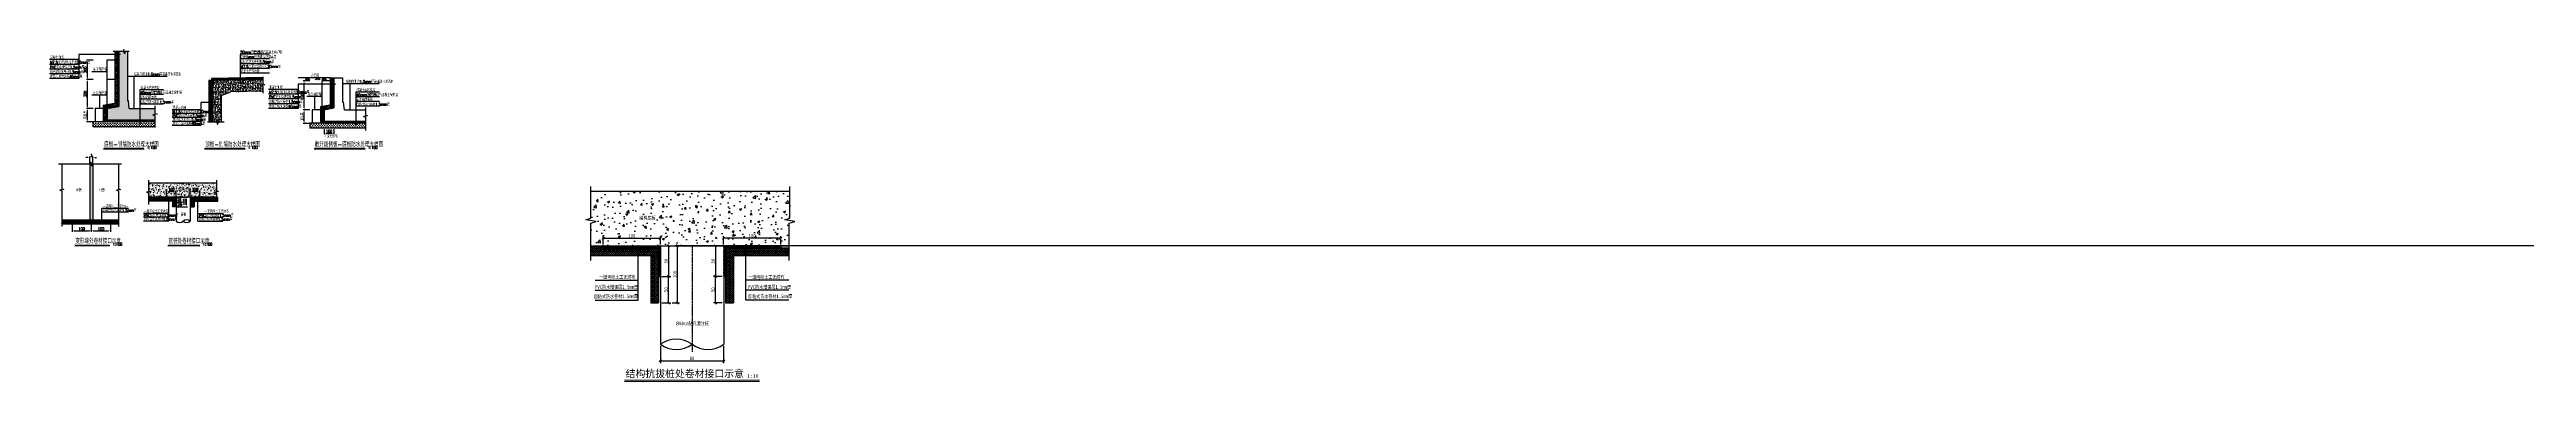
# Model space of a CAD drawing. Header units: millimetres. Extents: x 9472 to 214973, y -2225 to 22564.
# Drawn here: x 9472 to 35159, y -2225 to 1211 of the extents above; entities that cross this region are included whole.
import ezdxf

# ---------------------------------------------------------------- set-up
doc = ezdxf.new("R2010")
doc.units = ezdxf.units.MM
doc.header["$LTSCALE"] = 0.3
doc.header["$MEASUREMENT"] = 0
doc.linetypes.add('ACAD_ISO04W100', pattern=[30, 24, -3, 0, -3])
for name, color, linetype in [('DIM', 3, 'Continuous'), ('填充', 8, 'Continuous'), ('文字', 7, 'Continuous'), ('次轮廓线', 7, 'Continuous'), ('点划线', 6, 'ACAD_ISO04W100'), ('轮廓线', 1, 'Continuous')]:
    doc.layers.add(name, color=color, linetype=linetype)
doc.styles.get("Standard").update_dxf_attribs({"font": 'simplex1.shx', "width": 0.7, "bigfont": 'hztxt.shx'})
doc.styles.add('宋体', font='SimSun.ttf', dxfattribs={"width": 0.8})
doc.styles.add('楷体', font='SIMKAI.TTF')
doc.dimstyles.new('100', dxfattribs={"dimscale": 10, "dimtxt": 3, "dimasz": 2, "dimexe": 1, "dimexo": 1, "dimgap": 0.5, "dimtad": 1, "dimdec": 1, "dimdsep": 46, "dimtxsty": 'Standard', "dimcen": 0.5, "dimadec": 0, "dimazin": 0, "dimtfac": 1, "dimtdec": 1, "dimtofl": 0, "dimtmove": 2, "dimatfit": 3, "dimfxl": 0, "dimtolj": 1, "dimtzin": 0, "dimarcsym": 0})
doc.dimstyles.new('结构75', dxfattribs={"dimscale": 15, "dimtxt": 2.5, "dimasz": 1.5, "dimexe": 1.5, "dimexo": 1, "dimgap": 0.5, "dimtad": 1, "dimdec": 1, "dimlfac": 0.05, "dimdsep": 46, "dimtxsty": '宋体', "dimblk": 'ARCHTICK', "dimcen": 0.09, "dimclrd": 256, "dimclre": 256, "dimclrt": 7, "dimaunit": 1, "dimadec": 3, "dimazin": 0, "dimtfac": 1, "dimtdec": 1, "dimtix": 1, "dimtofl": 0, "dimtmove": 2, "dimatfit": 3, "dimldrblk": 'ARCHTICK', "dimfxl": 0, "dimtolj": 1, "dimtzin": 0, "dimarcsym": 0})
pattern_1 = [(45, (15.1344, -200.829), (-4.4194174, 4.4194174), [])]
pattern_2 = [(45, (-199058.688, 118713.267), (-11.2253202, 11.2253202), []), (135, (-199058.688, 118713.267), (-11.2253202, -11.2253202), [])]

# ---------------------------------------------------------------- blocks, each defined once
blk = doc.blocks.new('*D2')
at = {"color": 0, "lineweight": -2}
for p, q in [((9924, 602), (9854, 602)), ((9864, 482), (9864, 582)), ((9924, 462), (9854, 462))]:
    blk.add_line(p, q, dxfattribs=at)
at = {"color": 0}
for points in [[(9861, 582), (9868, 582), (9864, 602)], [(9861, 482), (9868, 482), (9864, 462)]]:
    blk.add_solid(points, dxfattribs=at)
at = {"color": 0, "insert": (9844, 532), "char_height": 30, "attachment_point": 5, "rotation": 90}
blk.add_mtext('\\A1;底板厚', dxfattribs=at)
blk = doc.blocks.new('*D3')
at = {"color": 0, "lineweight": -2}
for p, q in [((9924, 902), (9854, 902)), ((9864, 622), (9864, 882)), ((9924, 602), (9854, 602))]:
    blk.add_line(p, q, dxfattribs=at)
at = {"color": 0}
for points in [[(9861, 882), (9868, 882), (9864, 902)], [(9861, 622), (9868, 622), (9864, 602)]]:
    blk.add_solid(points, dxfattribs=at)
at = {"color": 0, "insert": (9844, 752), "char_height": 30, "attachment_point": 5, "rotation": 90}
blk.add_mtext('\\A1;300', dxfattribs=at)
blk = doc.blocks.new('*D4')
at = {"color": 0, "lineweight": -2}
for p, q in [((9924, 1102), (9854, 1102)), ((9864, 922), (9864, 1082)), ((9924, 902), (9854, 902))]:
    blk.add_line(p, q, dxfattribs=at)
at = {"color": 0}
for points in [[(9861, 1082), (9868, 1082), (9864, 1102)], [(9861, 922), (9868, 922), (9864, 902)]]:
    blk.add_solid(points, dxfattribs=at)
at = {"color": 0, "insert": (9844, 1002), "char_height": 30, "attachment_point": 5, "rotation": 90}
blk.add_mtext('\\A1;200', dxfattribs=at)
blk = doc.blocks.new('*D5')
at = {"color": 0, "lineweight": -2}
for p, q in [((12173, 587), (12103, 587)), ((12113, 467), (12113, 567)), ((12173, 447), (12103, 447))]:
    blk.add_line(p, q, dxfattribs=at)
at = {"color": 0}
for points in [[(12109, 567), (12116, 567), (12113, 587)], [(12109, 467), (12116, 467), (12113, 447)]]:
    blk.add_solid(points, dxfattribs=at)
at = {"color": 0, "insert": (12093, 517), "char_height": 30, "attachment_point": 5, "rotation": 90}
blk.add_mtext('\\A1;底板厚', dxfattribs=at)
blk = doc.blocks.new('*D6')
at = {"color": 0, "lineweight": -2}
for p, q in [((12173, 887), (12103, 887)), ((12113, 607), (12113, 867)), ((12173, 587), (12103, 587))]:
    blk.add_line(p, q, dxfattribs=at)
at = {"color": 0}
for points in [[(12109, 867), (12116, 867), (12113, 887)], [(12109, 607), (12116, 607), (12113, 587)]]:
    blk.add_solid(points, dxfattribs=at)
at = {"color": 0, "insert": (12093, 737), "char_height": 30, "attachment_point": 5, "rotation": 90}
blk.add_mtext('\\A1;≤300', dxfattribs=at)
blk = doc.blocks.new('*D7')
at = {"color": 0, "lineweight": -2}
for p, q in [((12321, 387), (12321, 335)), ((12341, 345), (12401, 345)), ((12421, 387), (12421, 335))]:
    blk.add_line(p, q, dxfattribs=at)
at = {"color": 0}
for points in [[(12341, 348), (12341, 341), (12321, 345)], [(12401, 348), (12401, 341), (12421, 345)]]:
    blk.add_solid(points, dxfattribs=at)
at = {"color": 0, "insert": (12371, 365), "char_height": 30, "attachment_point": 5}
blk.add_mtext('\\A1;100', dxfattribs=at)
blk = doc.blocks.new('*D8')
at = {"color": 0, "lineweight": -2}
for p, q in [((9705, -605), (9705, -675)), ((9725, -665), (9885, -665)), ((9905, -605), (9905, -675))]:
    blk.add_line(p, q, dxfattribs=at)
at = {"color": 0}
for points in [[(9725, -661), (9725, -668), (9705, -665)], [(9885, -661), (9885, -668), (9905, -665)]]:
    blk.add_solid(points, dxfattribs=at)
at = {"color": 0, "insert": (9805, -645), "char_height": 30, "attachment_point": 5}
blk.add_mtext('\\A1;100', dxfattribs=at)
blk = doc.blocks.new('*D9')
at = {"color": 0, "lineweight": -2}
for p, q in [((9905, -605), (9905, -675)), ((9925, -665), (10085, -665)), ((10105, -605), (10105, -675))]:
    blk.add_line(p, q, dxfattribs=at)
at = {"color": 0}
for points in [[(9925, -661), (9925, -668), (9905, -665)], [(10085, -661), (10085, -668), (10105, -665)]]:
    blk.add_solid(points, dxfattribs=at)
at = {"color": 0, "insert": (10005, -645), "char_height": 30, "attachment_point": 5}
blk.add_mtext('\\A1;100', dxfattribs=at)
blk = doc.blocks.new('*D10')
at = {"color": 0, "lineweight": -2}
for p, q in [((9870, 94), (9850, 94)), ((9890, 34), (9890, 104)), ((9920, 34), (9920, 104)), ((9940, 94), (9960, 94))]:
    blk.add_line(p, q, dxfattribs=at)
at = {"color": 0}
for points in [[(9870, 97), (9870, 90), (9890, 94)], [(9940, 97), (9940, 90), (9920, 94)]]:
    blk.add_solid(points, dxfattribs=at)
at = {"color": 0, "insert": (9905, 114), "char_height": 30, "attachment_point": 5}
blk.add_mtext('\\A1;3', dxfattribs=at)
blk = doc.blocks.new('_ARCHTICK')
at = {"layer": 'DIM', "color": 4, "linetype": 'ByBlock'}
blk.add_line((-0.5, -0.5), (0.5, 0.5), dxfattribs=at)
blk = doc.blocks.new('*D16')
at = {"lineweight": -2}
for p, q in [((15215, -807), (15215, -720)), ((15215, -743), (15807, -743)), ((15807, -807), (15807, -720))]:
    blk.add_line(p, q, dxfattribs=at)
at = {"lineweight": -2, "xscale": 22.5, "yscale": 22.5, "zscale": 22.5, "rotation": 180}
blk.add_blockref('_ARCHTICK', (15215, -743), dxfattribs=at)
at = {"lineweight": -2, "xscale": 22.5, "yscale": 22.5, "zscale": 22.5}
blk.add_blockref('_ARCHTICK', (15807, -743), dxfattribs=at)
at = {"color": 7, "insert": (15511, -717), "char_height": 37.5, "attachment_point": 5, "style": '宋体'}
blk.add_mtext('\\A1;100', dxfattribs=at)
blk = doc.blocks.new('*D17')
at = {"lineweight": -2}
for p, q in [((15822, -822), (15914, -822)), ((15892, -822), (15892, -1138)), ((15822, -1138), (15914, -1138))]:
    blk.add_line(p, q, dxfattribs=at)
at = {"lineweight": -2, "xscale": 22.5, "yscale": 22.5, "zscale": 22.5}
for p, rotation in [((15892, -822), 90), ((15892, -1138), 270)]:
    blk.add_blockref('_ARCHTICK', p, dxfattribs=dict(at, rotation=rotation))
at = {"color": 7, "insert": (15865, -980), "char_height": 37.5, "attachment_point": 5, "rotation": 90, "style": '宋体'}
blk.add_mtext('\\A1;50', dxfattribs=at)
blk = doc.blocks.new('*D12')
at = {"lineweight": -2}
for p, q in [((15822, -1138), (15914, -1138)), ((15892, -1413), (15892, -1138)), ((15822, -1413), (15914, -1413))]:
    blk.add_line(p, q, dxfattribs=at)
at = {"lineweight": -2, "xscale": 22.5, "yscale": 22.5, "zscale": 22.5}
for p, rotation in [((15892, -1138), 90), ((15892, -1413), 270)]:
    blk.add_blockref('_ARCHTICK', p, dxfattribs=dict(at, rotation=rotation))
at = {"color": 7, "insert": (15865, -1275), "char_height": 37.5, "attachment_point": 5, "rotation": 90, "style": '宋体'}
blk.add_mtext('\\A1;50', dxfattribs=at)
blk = doc.blocks.new('*D13')
at = {"lineweight": -2}
for p, q in [((16463, -807), (16463, -720)), ((17055, -743), (16463, -743)), ((17055, -807), (17055, -720))]:
    blk.add_line(p, q, dxfattribs=at)
at = {"lineweight": -2, "xscale": 22.5, "yscale": 22.5, "zscale": 22.5, "rotation": 180}
blk.add_blockref('_ARCHTICK', (16463, -743), dxfattribs=at)
at = {"lineweight": -2, "xscale": 22.5, "yscale": 22.5, "zscale": 22.5}
blk.add_blockref('_ARCHTICK', (17055, -743), dxfattribs=at)
at = {"color": 7, "insert": (16759, -717), "char_height": 37.5, "attachment_point": 5, "style": '宋体'}
blk.add_mtext('\\A1;100', dxfattribs=at)
blk = doc.blocks.new('*D14')
at = {"lineweight": -2}
for p, q in [((16448, -822), (16356, -822)), ((16379, -822), (16379, -1138)), ((16448, -1138), (16356, -1138))]:
    blk.add_line(p, q, dxfattribs=at)
at = {"lineweight": -2, "xscale": 22.5, "yscale": 22.5, "zscale": 22.5}
for p, rotation in [((16379, -822), 90), ((16379, -1138), 270)]:
    blk.add_blockref('_ARCHTICK', p, dxfattribs=dict(at, rotation=rotation))
at = {"color": 7, "insert": (16352, -980), "char_height": 37.5, "attachment_point": 5, "rotation": 90, "style": '宋体'}
blk.add_mtext('\\A1;50', dxfattribs=at)
blk = doc.blocks.new('*D15')
at = {"lineweight": -2}
for p, q in [((16448, -1138), (16356, -1138)), ((16379, -1413), (16379, -1138)), ((16448, -1413), (16356, -1413))]:
    blk.add_line(p, q, dxfattribs=at)
at = {"lineweight": -2, "xscale": 22.5, "yscale": 22.5, "zscale": 22.5}
for p, rotation in [((16379, -1138), 90), ((16379, -1413), 270)]:
    blk.add_blockref('_ARCHTICK', p, dxfattribs=dict(at, rotation=rotation))
at = {"color": 7, "insert": (16352, -1275), "char_height": 37.5, "attachment_point": 5, "rotation": 90, "style": '宋体'}
blk.add_mtext('\\A1;50', dxfattribs=at)
blk = doc.blocks.new('*D18')
at = {"lineweight": -2}
for p, q in [((214958, -822), (15961, -822)), ((15983, -1413), (15983, -822)), ((15929, -1413), (16006, -1413))]:
    blk.add_line(p, q, dxfattribs=at)
at = {"lineweight": -2, "xscale": 22.5, "yscale": 22.5, "zscale": 22.5}
for p, rotation in [((15983, -822), 90), ((15983, -1413), 270)]:
    blk.add_blockref('_ARCHTICK', p, dxfattribs=dict(at, rotation=rotation))
at = {"color": 7, "insert": (15957, -1118), "char_height": 37.5, "attachment_point": 5, "rotation": 90, "style": '宋体'}
blk.add_mtext('\\A1;100', dxfattribs=at)
blk = doc.blocks.new('*D19')
at = {"lineweight": -2}
for p, q in [((15807, -1856), (15807, -2035)), ((15807, -2013), (16463, -2013)), ((16463, -1856), (16463, -2035))]:
    blk.add_line(p, q, dxfattribs=at)
at = {"lineweight": -2, "xscale": 22.5, "yscale": 22.5, "zscale": 22.5, "rotation": 180}
blk.add_blockref('_ARCHTICK', (15807, -2013), dxfattribs=at)
at = {"lineweight": -2, "xscale": 22.5, "yscale": 22.5, "zscale": 22.5}
blk.add_blockref('_ARCHTICK', (16463, -2013), dxfattribs=at)
at = {"color": 7, "insert": (16135, -1986), "char_height": 37.5, "attachment_point": 5, "style": '宋体'}
blk.add_mtext('\\A1;80', dxfattribs=at)
blk = doc.blocks.new('*D20')
at = {"color": 0, "lineweight": -2}
for p, q in [((10686, -308), (10686, -248)), ((10786, -308), (10786, -248)), ((10706, -258), (10766, -258))]:
    blk.add_line(p, q, dxfattribs=at)
at = {"color": 0}
for points in [[(10706, -255), (10706, -262), (10686, -258)], [(10766, -255), (10766, -262), (10786, -258)]]:
    blk.add_solid(points, dxfattribs=at)
at = {"color": 0, "insert": (10736, -238), "char_height": 30, "attachment_point": 5}
blk.add_mtext('\\A1;100', dxfattribs=at)
blk = doc.blocks.new('*D21')
at = {"color": 0, "lineweight": -2}
for p, q in [((10796, -318), (10849, -318)), ((10796, -368), (10849, -368)), ((10839, -298), (10839, -278)), ((10839, -388), (10839, -408))]:
    blk.add_line(p, q, dxfattribs=at)
at = {"color": 0}
for points in [[(10836, -298), (10842, -298), (10839, -318)], [(10836, -388), (10842, -388), (10839, -368)]]:
    blk.add_solid(points, dxfattribs=at)
at = {"color": 0, "insert": (10819, -343), "char_height": 30, "attachment_point": 5, "rotation": 90}
blk.add_mtext('\\A1;50', dxfattribs=at)
blk = doc.blocks.new('*D22')
at = {"color": 0, "lineweight": -2}
for p, q in [((10786, -418), (10849, -418)), ((10796, -368), (10849, -368)), ((10839, -398), (10839, -388))]:
    blk.add_line(p, q, dxfattribs=at)
at = {"color": 0}
for points in [[(10836, -388), (10842, -388), (10839, -368)], [(10836, -398), (10842, -398), (10839, -418)]]:
    blk.add_solid(points, dxfattribs=at)
at = {"color": 0, "insert": (10819, -393), "char_height": 30, "attachment_point": 5, "rotation": 90}
blk.add_mtext('\\A1;50', dxfattribs=at)
blk = doc.blocks.new('*D23')
at = {"color": 0, "lineweight": -2}
for p, q in [((10832, -318), (10902, -318)), ((10832, -418), (10902, -418)), ((10892, -398), (10892, -338))]:
    blk.add_line(p, q, dxfattribs=at)
at = {"color": 0}
for points in [[(10888, -338), (10895, -338), (10892, -318)], [(10888, -398), (10895, -398), (10892, -418)]]:
    blk.add_solid(points, dxfattribs=at)
at = {"color": 0, "insert": (10872, -368), "char_height": 30, "attachment_point": 5, "rotation": 90}
blk.add_mtext('\\A1;100', dxfattribs=at)
blk = doc.blocks.new('*D24')
at = {"color": 0, "lineweight": -2}
for p, q in [((10931, -308), (10931, -248)), ((11031, -308), (11031, -248)), ((11011, -258), (10951, -258))]:
    blk.add_line(p, q, dxfattribs=at)
at = {"color": 0}
for points in [[(10951, -255), (10951, -262), (10931, -258)], [(11011, -255), (11011, -262), (11031, -258)]]:
    blk.add_solid(points, dxfattribs=at)
at = {"color": 0, "insert": (10981, -238), "char_height": 30, "attachment_point": 5}
blk.add_mtext('\\A1;100', dxfattribs=at)

msp = doc.modelspace()

# ---------------------------------------------------------------- hatches: boundary and pattern name
h = msp.add_hatch()
h.set_pattern_fill('AR-CONC', color=9, scale=1.25, style=0)
h.set_pattern_definition([(50, (-199058.69, 118713.27), (227.73084, -19.92386), [23.8125, -261.9375]), (355, (-199058.69, 118713.27), (-44.05353, 238.8208), [19.05, -209.55]), (100.451, (-199039.7, 118711.6), (183.67813, 218.89586), [20.2375, -222.6125]), (46.1842, (-199058.7, 118776.77), (338.8488, -52.5529), [35.71875, -392.90625]), (96.6356, (-199030.45, 118772.4), (296.7553, 309.28194), [30.35625, -333.91875]), (351.184, (-199058.7, 118776.77), (296.75576, 309.2814), [28.575, -314.325]), (21, (-199026.94, 118760.9), (189.5186, -127.8319), [23.8125, -261.9375]), (326, (-199026.94, 118760.9), (77.25254, 230.23496), [19.05, -209.55]), (71.4514, (-199011.14, 118750.24), (266.77061, 102.40357), [20.2375, -222.6125]), (37.5, (-199058.69, 118713.27), (3.860754, 105.693799), [0, -207.01, 0, -212.725, 0, -210.34375]), (7.5, (-199058.69, 118713.27), (83.52458, 125.22572), [0, -121.285, 0, -202.2475, 0, -80.16875]), (327.5, (-199129.49, 118713.27), (169.488244, -7.16093), [0, -79.375, 0, -247.65, 0, -328.6125]), (317.5, (-199161.24, 118713.27), (185.16148, 31.78311), [0, -103.1875, 0, -164.465, 0, -233.3625])])
h.paths.add_polyline_path([(15086.92, -255.79), (15086.92, -533.69), (15034.42, -551.19), (15139.42, -568.69), (15086.92, -586.19), (15086.92, -821.68), (15568.41, -821.68, -0.3938584), (15584.78, -821.68), (16685.25, -821.68, -0.3938584), (16701.62, -821.68), (17143.63, -821.68), (17143.63, -587.93), (17201.35, -568.69), (17096.35, -551.19), (17148.85, -533.69), (17148.85, -255.79)])
h = msp.add_hatch()
h.set_pattern_fill('ANSI37', color=256, scale=5, style=0)
h.set_pattern_definition(pattern_2)
h.paths.add_polyline_path([(15214.93, -841.68), (15214.93, -821.68), (15086.92, -821.68), (15086.92, -881.68), (15746.62, -881.68), (15746.62, -1413.37), (15786.62, -1413.37), (15786.62, -841.68)])
h.paths.add_polyline_path([(16483.41, -841.68), (16483.41, -1413.37), (16523.41, -1413.37), (16523.41, -881.68), (17143.63, -881.68), (17143.63, -841.68)])
h.paths.add_polyline_path([(17143.63, -921.68), (17143.63, -881.68), (16523.41, -881.68), (16523.41, -1413.37), (16563.41, -1413.37), (16563.41, -921.68)], flags=17)
h = msp.add_hatch()
h.set_pattern_fill('ANSI37', color=256, scale=5, style=0)
h.set_pattern_definition(pattern_2)
h.paths.add_polyline_path([(15706.62, -921.68), (15706.62, -1413.37), (15746.62, -1413.37), (15746.62, -881.68), (15086.92, -881.68), (15086.92, -921.68)])
h = msp.add_hatch()
h.set_pattern_fill('ANSI31', style=0)
h.set_pattern_definition([(45, (-199058.688, 118713.2675), (-2.24506403, 2.24506403), [])])
h.paths.add_polyline_path([(15214.93, -821.68), (15214.93, -841.68), (15786.62, -841.68), (15786.62, -1137.53), (15806.62, -1137.53), (15806.62, -821.68)])
h.paths.add_polyline_path([(17055.1, -841.68), (17055.1, -821.68), (16463.41, -821.68), (16463.41, -1137.53), (16483.41, -1137.53), (16483.41, -841.68)])
h = msp.add_hatch(color=256)
edge = h.paths.add_edge_path()
edge.add_arc((15576.59, -830.46), 12, 0, 360)
h = msp.add_hatch(color=256)
edge = h.paths.add_edge_path()
edge.add_arc((15576.59, -866.1), 12, 0, 360)
h = msp.add_hatch(color=256)
edge = h.paths.add_edge_path()
edge.add_arc((15576.59, -906.82), 12, 0, 360)
h = msp.add_hatch(color=256)
edge = h.paths.add_edge_path()
edge.add_arc((16693.43, -830.46), 12, 0, 360)
h = msp.add_hatch(color=256)
edge = h.paths.add_edge_path()
edge.add_arc((16693.43, -866.1), 12, 0, 360)
h = msp.add_hatch(color=256)
edge = h.paths.add_edge_path()
edge.add_arc((16693.43, -906.82), 12, 0, 360)
at = {"layer": '填充'}
h = msp.add_hatch(dxfattribs=at)
h.set_pattern_fill('ANSI32', color=256, scale=50, style=0)
h.paths.add_polyline_path([(10059.35, 601.88), (10029.35, 601.88), (10029.35, 461.88), (10059.35, 461.88)])
h.paths.add_polyline_path([(10179.35, 630.35), (10179.35, 1190.01), (10149.35, 1190.01), (10149.35, 655.76), (10029.35, 635.76), (10029.35, 601.88), (10059.35, 601.88), (10059.35, 610.35)])
h = msp.add_hatch(dxfattribs=at)
h.set_pattern_fill('ANSI31', color=256, scale=50, style=0)
h.paths.add_polyline_path([(10565.28, 481.88), (10069.35, 481.88), (10069.35, 601.88), (10059.35, 601.88), (10059.35, 471.88), (10565.28, 471.88)])
h.paths.add_polyline_path([(10189.35, 1190.01), (10179.35, 1190.01), (10179.35, 630.35), (10059.35, 610.35), (10059.35, 601.88), (10069.35, 601.88), (10189.35, 621.88)])
h = msp.add_hatch(dxfattribs=at)
h.set_pattern_fill('AR-CONC', color=256, scale=5, style=0)
h.set_pattern_definition([(50, (0, 0), (35.86301, -3.13761), [3.75, -41.25]), (355, (0, 0), (-6.93757, 37.60961), [3, -33]), (100.4514, (2.99, -0.26), (28.92547, 34.47198), [3.18701, -35.0571]), (46.1842, (0, 10), (53.36205, -8.27595), [5.625, -61.875]), (96.6356, (4.447, 9.31), (46.73314, 48.7059), [4.78051, -52.58565]), (351.1842, (0, 10), (46.7331, 48.70593), [4.5, -49.5]), (21, (5, 7.5), (29.84535, -20.130945), [3.75, -41.25]), (326, (5, 7.5), (12.16577, 36.2575), [3, -33]), (71.4514, (7.487, 5.822), (42.01113, 16.12652), [3.18701, -35.0571]), (37.5, (0, 0), (0.607993, 16.644693), [0, -32.6, 0, -33.5, 0, -33.125]), (7.5, (0, 0), (13.153477, 19.720586), [0, -19.1, 0, -31.85, 0, -12.625]), (327.5, (-11.15, 0), (26.691122, -1.127744), [0, -12.5, 0, -39, 0, -51.75]), (317.5, (-16.15, 0), (29.15931, 5.00525), [0, -16.25, 0, -25.9, 0, -36.75])])
h.paths.add_polyline_path([(10565.28, 601.88), (10298.34, 601.88), (10289.35, 681.88), (10279.35, 681.88), (10279.35, 1190.01), (10254.88, 1190.01), (10247.87, 1168.94), (10240.89, 1211.07), (10233.88, 1190.01), (10189.35, 1190.01), (10189.35, 621.88), (10069.35, 601.88), (10069.35, 481.88), (10565.28, 481.88), (10565.28, 527.26), (10544.22, 534.26), (10586.35, 541.25), (10565.28, 548.26)])
h = msp.add_hatch(dxfattribs=at)
h.set_pattern_fill('ANSI31', color=256, scale=50, style=0)
h.set_pattern_definition(pattern_1)
h.paths.add_polyline_path([(11152.88, 890.85), (11122.88, 890.25), (11122.88, 461.05), (11152.88, 461.05)])
h = msp.add_hatch(dxfattribs=at)
h.set_pattern_fill('ANSI31', color=256, scale=50, style=0)
h.set_pattern_definition(pattern_1)
h.paths.add_polyline_path([(11682.78, 911.45), (11682.78, 921.45), (11152.88, 910.85), (11152.88, 900.85)])
h = msp.add_hatch(dxfattribs=at)
h.set_pattern_fill('ANSI37', color=256, scale=50, style=0)
h.set_pattern_definition([(45, (15.1344, -200.829), (-4.4194174, 4.4194174), []), (135, (15.1344, -200.829), (-4.4194174, -4.4194174), [])])
h.paths.add_polyline_path([(11162.88, 891.05), (11152.88, 890.85), (11152.88, 461.05), (11162.88, 461.05)])
h.paths.add_polyline_path([(11682.78, 901.44), (11682.78, 911.45), (11152.88, 900.85), (11152.88, 890.85), (11162.88, 891.05)])
h = msp.add_hatch(dxfattribs=at)
h.set_pattern_fill('AR-CONC', color=256, scale=5, style=0)
h.set_pattern_definition([(50, (15.134, -200.83), (35.86301, -3.13761), [3.75, -41.25]), (355, (15.134, -200.83), (-6.93757, 37.60961), [3, -33]), (100.4514, (18.123, -201.09), (28.92547, 34.47198), [3.18701, -35.0571]), (46.1842, (15.134, -190.83), (53.36205, -8.27595), [5.625, -61.875]), (96.6356, (19.58, -191.52), (46.73314, 48.7059), [4.78051, -52.58565]), (351.1842, (15.134, -190.83), (46.7331, 48.70593), [4.5, -49.5]), (21, (20.134, -193.33), (29.84535, -20.130945), [3.75, -41.25]), (326, (20.134, -193.33), (12.16577, 36.2575), [3, -33]), (71.4514, (22.62, -195.007), (42.01113, 16.12652), [3.18701, -35.0571]), (37.5, (15.134, -200.829), (0.607993, 16.644693), [0, -32.6, 0, -33.5, 0, -33.125]), (7.5, (15.134, -200.829), (13.153477, 19.720586), [0, -19.1, 0, -31.85, 0, -12.625]), (327.5, (3.984, -200.829), (26.691122, -1.127744), [0, -12.5, 0, -39, 0, -51.75]), (317.5, (-1.016, -200.83), (29.15931, 5.00525), [0, -16.25, 0, -25.9, 0, -36.75])])
h.paths.add_polyline_path([(11162.88, 891.05), (11162.88, 461.05), (11201.4, 461.05), (11208.41, 482.12), (11215.4, 439.99), (11222.4, 461.05), (11252.88, 461.05), (11252.88, 734.85), (11352.88, 774.85), (11682.78, 781.44), (11682.78, 833.72), (11661.71, 840.73), (11703.84, 847.71), (11682.78, 854.72), (11682.78, 901.44)])
h = msp.add_hatch(dxfattribs=at)
h.set_pattern_fill('ANSI32', color=256, scale=50, style=0)
h.set_pattern_definition([(45, (-124.642, 0), (-13.258252, 13.258252), []), (45, (-115.804, 0), (-13.258252, 13.258252), [])])
h.paths.add_polyline_path([(12281.17, 620.24), (12281.17, 457.45), (12311.17, 457.45), (12311.17, 595.65), (12411.17, 615.65), (12411.17, 917.45), (12381.17, 917.45), (12381.17, 640.24)])
h = msp.add_hatch(dxfattribs=at)
h.set_pattern_fill('ANSI31', color=256, scale=50, style=0)
h.set_pattern_definition([(45, (-124.6424, 0), (-4.4194174, 4.4194174), [])])
h.paths.add_polyline_path([(12321.17, 467.45), (12321.17, 587.45), (12421.17, 607.45), (12421.17, 917.45), (12411.17, 917.45), (12411.17, 615.65), (12311.17, 595.65), (12311.17, 457.45), (12749.88, 457.45), (12749.88, 467.45)])
h = msp.add_hatch(dxfattribs=at)
h.set_pattern_fill('CROSS', color=256, scale=50, style=0)
h.paths.add_polyline_path([(10565.28, 461.88), (9920.35, 461.88), (9920.35, 411.88), (10565.28, 411.88)])
h = msp.add_hatch(dxfattribs=at)
h.set_pattern_fill('ANSI37', color=256, scale=40, style=0)
h.paths.add_polyline_path([(10565.28, 471.88), (10059.35, 471.88), (10059.35, 461.88), (10565.28, 461.88)])
h = msp.add_hatch(dxfattribs=at)
h.set_pattern_fill('CROSS', color=256, scale=50, style=0)
h.set_pattern_definition([(0, (-124.642, 0), (12.5, 12.5), [6.25, -18.75]), (90, (-121.517, -3.125), (-12.5, 12.5), [6.25, -18.75])])
h.paths.add_polyline_path([(12172.17, 447.45), (12172.17, 397.45), (12749.88, 397.45), (12749.88, 447.45), (12649.23, 447.45), (12649.23, 422.85, -0.41421356), (12651.23, 420.85, -1), (12647.23, 420.85, -0.41421356), (12649.23, 422.85), (12649.23, 447.45)])
h = msp.add_hatch(dxfattribs=at)
h.set_pattern_fill('ANSI37', color=256, scale=50, style=0)
h.set_pattern_definition([(45, (-124.6424, 0), (-4.4194174, 4.4194174), []), (135, (-124.6424, 0), (-4.4194174, -4.4194174), [])])
h.paths.add_polyline_path([(12281.17, 457.45), (12281.17, 447.45), (12749.88, 447.45), (12749.88, 457.45)])
h = msp.add_hatch(color=256, dxfattribs=at)
h.paths.add_polyline_path([(9920.41, 23.28), (9915.91, 23.28), (9908.91, 2.21), (9905.41, 23.28), (9905.41, -555.2), (9920.41, -555.2)])
h.paths.add_polyline_path([(9890.41, -555.2), (9905.41, -555.2), (9905.41, 23.28), (9901.92, 44.34), (9894.91, 23.28), (9890.41, 23.28)])
h = msp.add_hatch(dxfattribs=at)
h.set_pattern_fill('AR-CONC', color=256, scale=5, style=0)
h.set_pattern_definition([(50, (-118.513, 1e-14), (35.86301, -3.13761), [3.75, -41.25]), (355, (-118.513, 1e-14), (-6.93757, 37.60961), [3, -33]), (100.4514, (-115.525, -0.26), (28.92547, 34.47198), [3.18701, -35.0571]), (46.1842, (-118.513, 10), (53.36205, -8.27595), [5.625, -61.875]), (96.6356, (-114.066, 9.31), (46.73314, 48.7059), [4.78051, -52.58565]), (351.1842, (-118.513, 10), (46.7331, 48.70593), [4.5, -49.5]), (21, (-113.513, 7.5), (29.84535, -20.130945), [3.75, -41.25]), (326, (-113.513, 7.5), (12.16577, 36.2575), [3, -33]), (71.4514, (-111.026, 5.822), (42.01113, 16.12652), [3.18701, -35.0571]), (37.5, (-118.513, 1e-14), (0.607993, 16.644693), [0, -32.6, 0, -33.5, 0, -33.125]), (7.5, (-118.513, 1e-14), (13.153477, 19.720586), [0, -19.1, 0, -31.85, 0, -12.625]), (327.5, (-129.663, 1e-14), (26.691122, -1.127744), [0, -12.5, 0, -39, 0, -51.75]), (317.5, (-134.663, 1e-14), (29.15931, 5.00525), [0, -16.25, 0, -25.9, 0, -36.75])])
h.paths.add_polyline_path([(11202.7, -317.83), (11202.7, -272.45), (11181.63, -265.44), (11223.76, -258.46), (11202.7, -251.45), (11202.7, -167.75), (10499.78, -167.75), (10499.78, -251.45), (10520.84, -258.46), (10478.71, -265.44), (10499.78, -272.45), (10499.78, -317.83)])
h.paths.add_polyline_path([(10710.61, -215.81), (10761.31, -215.81), (10761.31, -260.81), (10710.61, -260.81)], flags=24)
h.paths.add_polyline_path([(10810.53, -255.08), (10905.98, -255.08), (10905.98, -210.79), (10810.53, -210.79)], flags=24)
h = msp.add_hatch(dxfattribs=at)
h.set_pattern_fill('ANSI37', color=256, scale=50, style=0)
h.set_pattern_definition([(45, (-118.5133, 1e-14), (-4.4194174, 4.4194174), []), (135, (-118.5133, 1e-14), (-4.4194174, -4.4194174), [])])
h.paths.add_polyline_path([(10499.78, -342.83), (10499.78, -357.83), (10745.96, -357.83), (10745.96, -417.83), (10760.96, -417.83), (10760.96, -342.83)], flags=17)
h.paths.add_polyline_path([(10760.96, -342.83), (10760.96, -417.83), (10775.96, -417.83), (10775.96, -327.83), (10685.96, -327.83), (10685.96, -317.83), (10499.78, -317.83), (10499.78, -342.83)])
h = msp.add_hatch(dxfattribs=at)
h.set_pattern_fill('ANSI31', color=256, scale=50, style=0)
h.set_pattern_definition([(45, (-118.5133, 1e-14), (-4.4194174, 4.4194174), [])])
h.paths.add_polyline_path([(10775.96, -367.83), (10785.96, -367.83), (10785.96, -317.83), (10685.96, -317.83), (10685.96, -327.83), (10775.96, -327.83)])
h = msp.add_hatch(dxfattribs=at)
h.set_pattern_fill('ANSI31', color=256, scale=50, style=0)
h.set_pattern_definition([(135, (21835.3334, 1e-14), (4.4194174, 4.4194174), [])])
h.paths.add_polyline_path([(10940.86, -367.83), (10930.86, -367.83), (10930.86, -317.83), (11030.86, -317.83), (11030.86, -327.83), (10940.86, -327.83)])
h = msp.add_hatch(dxfattribs=at)
h.set_pattern_fill('ANSI37', color=256, scale=50, style=0)
h.set_pattern_definition([(135, (21835.3334, 1e-14), (4.4194174, 4.4194174), []), (45, (21835.3334, 1e-14), (4.4194174, -4.4194174), [])])
h.paths.add_polyline_path([(11217.04, -342.83), (11217.04, -357.83), (10970.86, -357.83), (10970.86, -417.83), (10955.86, -417.83), (10955.86, -342.83)], flags=17)
h.paths.add_polyline_path([(10955.86, -342.83), (10955.86, -417.83), (10940.86, -417.83), (10940.86, -327.83), (11030.86, -327.83), (11030.86, -317.83), (11217.04, -317.83), (11217.04, -342.83)])
h = msp.add_hatch(dxfattribs=at)
h.set_pattern_fill('ANSI37', color=256, scale=50, style=0)
h.set_pattern_definition([(45, (-378.9483, 0), (-4.4194174, 4.4194174), []), (135, (-378.9483, 0), (-4.4194174, -4.4194174), [])])
h.paths.add_polyline_path([(10186.33, -595.2), (10186.33, -570.2), (9599.28, -570.2), (9599.28, -595.2)])
h = msp.add_hatch(dxfattribs=at)
h.set_pattern_fill('ANSI31', color=256, scale=50, style=0)
h.set_pattern_definition([(45, (-378.9483, 0), (-4.4194174, 4.4194174), [])])
h.paths.add_polyline_path([(9905.41, -555.2), (9905.41, -570.2), (10105.41, -570.2), (10105.41, -555.2)])
h.paths.add_polyline_path([(9705.41, -555.2), (9705.41, -570.2), (9905.41, -570.2), (9905.41, -555.2)])

# ---------------------------------------------------------------- linework, layer by layer
for p, q in [((9776.9, 1107.56), (9471.87, 1107.56)), ((9776.9, 1058.51), (9471.87, 1058.51)), ((10207, 1161.24), (9776.9, 1161.24)), ((9776.9, 1161.24), (9776.9, 911.36)), ((10065.35, 1101.88), (10065.35, 641.76)), ((10149.35, 1101.88), (10065.35, 1101.88)), ((10149.35, 1190.01), (10149.35, 655.76)), ((10179.35, 1190.01), (10179.35, 630.35)), ((11752.73, 1163.15), (11447.69, 1163.15)), ((11447.69, 1161.15), (11447.69, 861.26)), ((11752.73, 1114.1), (11447.69, 1114.1)), ((11752.73, 1065.05), (11447.69, 1065.05)), ((9776.9, 1009.46), (9471.87, 1009.46)), ((9776.9, 960.41), (9471.87, 960.41)), ((9776.9, 911.36), (9471.87, 911.36)), ((10149.35, 901.88), (10065.35, 901.88)), ((10409.99, 794.48), (10409.99, 435.42)), ((10654.1, 794.48), (10409.99, 794.48)), ((11752.73, 1016), (11447.69, 1016)), ((11752.73, 966.95), (11447.69, 966.95)), ((12049.33, 798.2), (11744.3, 798.2)), ((12438.82, 851.87), (12049.33, 851.87)), ((12049.33, 851.87), (12049.33, 601.99)), ((12381.17, 917.45), (12050.39, 917.45)), ((12381.17, 887.45), (12297.17, 887.45)), ((12649.23, 770.84), (12649.23, 420.85)), ((12893.33, 770.84), (12649.23, 770.84)), ((9945.35, 601.88), (9945.35, 461.88)), ((10069.35, 601.88), (9945.35, 601.88)), ((10029.35, 635.76), (10149.35, 655.76)), ((10029.35, 635.76), (10029.35, 461.88)), ((10059.35, 610.35), (10179.35, 630.35)), ((10059.35, 610.35), (10059.35, 461.88)), ((10654.1, 745.4), (10409.99, 745.4)), ((10654.1, 696.32), (10409.99, 696.32)), ((10654.1, 647.24), (10409.99, 647.24)), ((11040.67, 588.49), (10743.34, 588.49)), ((11040.67, 547.88), (10743.34, 547.88)), ((11192.7, 664.57), (11040.67, 664.57)), ((11040.67, 664.57), (11040.67, 426.03)), ((12049.33, 749.15), (11744.3, 749.15)), ((12049.33, 700.09), (11744.3, 700.09)), ((12049.33, 651.04), (11744.3, 651.04)), ((12049.33, 601.99), (11744.3, 601.99)), ((12281.17, 587.45), (12197.17, 587.45)), ((12893.33, 721.76), (12649.23, 721.76)), ((12893.33, 672.68), (12649.23, 672.68)), ((12893.33, 623.6), (12649.23, 623.6)), ((10565.28, 461.88), (9920.35, 461.88)), ((9920.35, 461.88), (9920.35, 411.88)), ((10565.28, 411.88), (9920.35, 411.88)), ((10565.28, 471.88), (10059.35, 471.88)), ((11040.67, 507.26), (10743.34, 507.26)), ((11040.67, 466.65), (10743.34, 466.65)), ((11040.67, 426.03), (10743.34, 426.03)), ((9890.41, 23.28), (9890.41, -555.2)), ((9920.41, 23.28), (9920.41, -555.2)), ((10032.06, 182.14), (10453.19, 182.14)), ((11080.32, 182.14), (11501.45, 182.14)), ((12216.53, 182.14), (12745.37, 182.14)), ((10289.64, -433.28), (10012.73, -433.28)), ((10012.73, -584.16), (10012.73, -433.28)), ((10289.64, -473.89), (10012.73, -473.89)), ((10707.53, -484.74), (10446.08, -484.74)), ((10707.53, -565.97), (10707.53, -327.83)), ((10785.96, -317.83), (10785.96, -565.5)), ((10930.86, -317.83), (10930.86, -565.5)), ((11009.29, -565.97), (11009.29, -327.83)), ((11009.29, -484.74), (11270.75, -484.74)), ((10186.33, -555.2), (9599.28, -555.2)), ((10186.33, -570.2), (9599.28, -570.2)), ((10186.33, -595.2), (9599.28, -595.2)), ((9705.41, -555.2), (9705.41, -570.2)), ((10105.41, -555.2), (10105.41, -570.2)), ((10707.53, -525.35), (10446.08, -525.35)), ((10707.53, -565.97), (10446.08, -565.97)), ((11009.29, -525.35), (11270.75, -525.35)), ((11009.29, -565.97), (11270.75, -565.97)), ((9733.49, -818.65), (10095.88, -818.65)), ((10699.15, -818.65), (11030.48, -818.65))]:
    msp.add_line(p, q)
at = {"color": 3}
for p, q in [((15086.92, -533.69), (15086.92, -205.79)), ((17148.85, -533.69), (17148.85, -205.79)), ((15034.42, -551.19), (15086.92, -533.69)), ((15139.42, -568.69), (15034.42, -551.19)), ((15086.92, -586.19), (15139.42, -568.69)), ((15086.92, -971.68), (15086.92, -586.19)), ((17096.35, -551.19), (17148.85, -533.69)), ((17201.35, -568.69), (17096.35, -551.19)), ((17143.63, -587.93), (17201.35, -568.69)), ((17143.63, -971.68), (17143.63, -587.93))]:
    msp.add_line(p, q, dxfattribs=at)
at = {"color": 7}
for p, q in [((15086.92, -255.79), (17148.85, -255.79)), ((15086.92, -821.68), (17143.63, -821.68)), ((15576.59, -1383.96), (15576.59, -818.46)), ((15806.62, -821.68), (15806.62, -1840.76)), ((16463.41, -821.68), (16463.41, -1840.76)), ((16693.43, -1383.96), (16693.43, -818.46))]:
    msp.add_line(p, q, dxfattribs=at)
at = {"color": 6}
for p, q in [((15086.92, -881.68), (15746.62, -881.68)), ((15086.92, -921.68), (15706.62, -921.68)), ((15214.93, -821.68), (15214.93, -841.68)), ((15214.93, -841.68), (15786.62, -841.68)), ((15706.62, -921.68), (15706.62, -1413.37)), ((15746.62, -881.68), (15746.62, -1413.37)), ((15786.62, -841.68), (15786.62, -1413.37)), ((16483.41, -841.68), (17143.63, -841.68)), ((16483.41, -841.68), (16483.41, -1413.37)), ((16523.41, -881.68), (17143.63, -881.68)), ((16523.41, -881.68), (17143.63, -881.68)), ((16523.41, -881.68), (16523.41, -1413.37)), ((16563.41, -921.68), (17143.63, -921.68)), ((16563.41, -921.68), (16563.41, -1413.37)), ((17055.1, -821.68), (17055.1, -841.68)), ((15786.62, -1137.53), (15806.62, -1137.53)), ((16463.41, -1137.53), (16483.41, -1137.53)), ((15706.62, -1413.37), (15786.62, -1413.37)), ((16483.41, -1413.37), (16563.41, -1413.37))]:
    msp.add_line(p, q, dxfattribs=at)
at = {"color": 7, "ltscale": 100}
for p, q in [((15130.71, -1176.99), (15576.59, -1176.99)), ((15130.71, -1280.47), (15576.59, -1280.47)), ((17139.31, -1176.99), (16693.43, -1176.99)), ((17139.31, -1280.47), (16693.43, -1280.47)), ((15130.71, -1383.96), (15576.59, -1383.96)), ((17139.31, -1383.96), (16693.43, -1383.96))]:
    msp.add_line(p, q, dxfattribs=at)
for points in [[(10297.06, 1190.01), (10254.88, 1190.01), (10247.87, 1168.94), (10240.89, 1211.07), (10233.88, 1190.01), (10132.29, 1190.01)], [(11682.78, 929.13), (11682.78, 854.72), (11703.84, 847.71), (11661.71, 840.73), (11682.78, 833.72), (11682.78, 760.27)], [(10565.28, 629.31), (10565.28, 548.26), (10586.35, 541.25), (10544.22, 534.26), (10565.28, 527.26), (10565.28, 403.77)], [(12749.88, 610.49), (12749.88, 531.9), (12770.95, 524.89), (12728.82, 517.9), (12749.88, 510.9), (12749.88, 374.52)], [(11284.41, 461.05), (11222.4, 461.05), (11215.4, 439.99), (11208.41, 482.12), (11201.4, 461.05), (11110.83, 461.05)], [(10218.42, 23.28), (9915.91, 23.28), (9908.91, 2.21), (9901.92, 44.34), (9894.91, 23.28), (9565.64, 23.28)], [(9599.28, 23.28), (9599.28, -231.38), (9620.34, -238.39), (9578.21, -245.38), (9599.28, -252.38), (9599.28, -619.57)], [(10186.33, 23.28), (10186.33, -231.38), (10207.4, -238.39), (10165.27, -245.38), (10186.33, -252.38), (10186.33, -619.57)], [(10499.78, -140.31), (10499.78, -251.45), (10520.84, -258.46), (10478.71, -265.44), (10499.78, -272.45), (10499.78, -394.57)], [(11202.7, -140.31), (11202.7, -251.45), (11223.76, -258.46), (11181.63, -265.44), (11202.7, -272.45), (11202.7, -358.95)]]:
    msp.add_lwpolyline(points)
for points, const_width in [([(10158.94, 1161.24, 1), (10162.94, 1161.24, 1)], 4), ([(10176.43, 1161.24, 1), (10180.43, 1161.24, 1)], 4), ([(10183.43, 1161.24, 1), (10187.43, 1161.24, 1)], 4), ([(10205, 1161.24, 1), (10209, 1161.24, 1)], 4), ([(11445.4, 915.21, 1), (11449.4, 915.21, 1)], 4), ([(11445.4, 907.92, 1), (11449.4, 907.92, 1)], 4), ([(11445.4, 900.65, 1), (11449.4, 900.65, 1)], 4), ([(11445.4, 861.26, 1), (11449.4, 861.26, 1)], 4), ([(12390.76, 851.87, 1), (12394.76, 851.87, 1)], 4), ([(12408.26, 851.87, 1), (12412.26, 851.87, 1)], 4), ([(12415.25, 851.87, 1), (12419.25, 851.87, 1)], 4), ([(12436.82, 851.87, 1), (12440.82, 851.87, 1)], 4), ([(11136.63, 664.57, 1), (11140.63, 664.57, 1)], 4), ([(11150.88, 664.57, 1), (11154.88, 664.57, 1)], 4), ([(11160.88, 664.57, 1), (11164.88, 664.57, 1)], 4), ([(11190.7, 664.57, 1), (11194.7, 664.57, 1)], 4), ([(10407.99, 498.79, 1), (10411.99, 498.79, 1)], 4), ([(10407.99, 475.57, 1), (10411.99, 475.57, 1)], 4), ([(10407.99, 465.71, 1), (10411.99, 465.71, 1)], 4), ([(10407.99, 435.42, 1), (10411.99, 435.42, 1)], 4), ([(12647.23, 484.22, 1), (12651.23, 484.22, 1)], 4), ([(12647.23, 460.99, 1), (12651.23, 460.99, 1)], 4), ([(12647.23, 451.14, 1), (12651.23, 451.14, 1)], 4), ([(12647.23, 420.85, 1), (12651.23, 420.85, 1)], 4), ([(10706.28, -327.83, 1), (10708.78, -327.83, 1)], 2.5), ([(10706.28, -341.55, 1), (10708.78, -341.55, 1)], 2.5), ([(10706.28, -350.67, 1), (10708.78, -350.67, 1)], 2.5), ([(11010.54, -327.83, -1), (11008.04, -327.83, -1)], 2.5), ([(11010.54, -341.55, -1), (11008.04, -341.55, -1)], 2.5), ([(11010.54, -350.67, -1), (11008.04, -350.67, -1)], 2.5), ([(10010.73, -562.62, 1), (10014.73, -562.62, 1)], 4), ([(10010.73, -584.16, 1), (10014.73, -584.16, 1)], 4)]:
    msp.add_lwpolyline(points, format="xyb", close=True, dxfattribs=dict(const_width=const_width))
at = {"const_width": 4}
for points in [[(10032.06, 192.14), (10453.19, 192.14)], [(11080.32, 192.14), (11501.45, 192.14)], [(12216.53, 192.14), (12745.37, 192.14)], [(9733.49, -808.65), (10095.88, -808.65)], [(10699.15, -808.65), (11030.48, -808.65)]]:
    msp.add_lwpolyline(points, dxfattribs=at)
msp.add_lwpolyline([(10785.96, -565.5, 0.41421356), (10858.41, -565.5, 0.41421356), (10930.86, -565.5, 0.41421356), (10858.41, -565.5)], format="xyb")
for centre in [(15576.59, -830.46), (15576.59, -866.1), (15576.59, -906.82), (16693.43, -830.46), (16693.43, -866.1), (16693.43, -906.82)]:
    msp.add_circle(centre, 12)
at = {"color": 7}
for centre, radius, start, end in [((15970.81, -2069.24), 281.37, 54.297826, 125.702174), ((15970.81, -1612.27), 281.37, 234.297826, 305.702174), ((16299.21, -1625.58), 270.67, 232.653239, 307.346761)]:
    msp.add_arc(centre, radius, start, end, dxfattribs=at)
at = {"layer": '填充'}
for p, q in [((12139.22, 917.45), (12121.44, 899.67)), ((12151.72, 917.45), (12133.94, 899.67)), ((12145.47, 911.2), (12157, 899.67)), ((12151.72, 917.45), (12169.5, 899.67)), ((12244, 917.45), (12226.22, 899.67)), ((12256.5, 917.45), (12238.72, 899.67)), ((12250.25, 911.2), (12261.77, 899.67)), ((12256.5, 917.45), (12274.27, 899.67)), ((12312.01, 917.45), (12294.23, 899.67)), ((12324.51, 917.45), (12306.73, 899.67)), ((12318.26, 911.2), (12329.79, 899.67)), ((12324.51, 917.45), (12342.29, 899.67))]:
    msp.add_line(p, q, dxfattribs=at)
at = {"layer": '文字'}
msp.add_line((16835.82, -2225.39), (15434.2, -2225.39), dxfattribs=at)
at = {"layer": '文字', "const_width": 7.5}
msp.add_lwpolyline([(16835.82, -2210.39), (15434.2, -2210.39)], dxfattribs=at)
at = {"layer": '次轮廓线'}
for p, q in [((11162.88, 891.05), (11122.88, 890.25)), ((11122.88, 890.25), (11122.88, 461.05)), ((11682.78, 921.45), (11152.88, 910.85)), ((11682.58, 911.44), (11152.88, 900.85)), ((11152.88, 910.85), (11152.88, 461.05)), ((12297.17, 887.45), (12297.17, 623.44)), ((12381.17, 917.45), (12381.17, 640.24)), ((12411.17, 917.45), (12411.17, 615.65)), ((12197.17, 587.45), (12197.17, 447.45)), ((12281.17, 620.24), (12381.17, 640.24)), ((12281.17, 620.24), (12281.17, 447.45)), ((12311.17, 595.65), (12411.17, 615.65)), ((12311.17, 595.65), (12311.17, 457.45)), ((12749.88, 447.45), (12172.17, 447.45)), ((12172.17, 447.45), (12172.17, 397.45)), ((12749.88, 397.45), (12172.17, 397.45)), ((12749.88, 457.45), (12281.17, 457.45)), ((10760.96, -342.83), (10499.78, -342.83)), ((10745.96, -357.83), (10499.78, -357.83)), ((10685.96, -317.83), (10685.96, -327.83)), ((10775.96, -327.83), (10685.96, -327.83)), ((10745.96, -357.83), (10745.96, -417.83)), ((10775.96, -417.83), (10745.96, -417.83)), ((10760.96, -342.83), (10760.96, -417.83)), ((10775.96, -327.83), (10775.96, -417.83)), ((10785.96, -367.83), (10775.96, -367.83)), ((10930.86, -367.83), (10940.86, -367.83)), ((10940.86, -327.83), (11030.86, -327.83)), ((10940.86, -327.83), (10940.86, -417.83)), ((10940.86, -417.83), (10970.86, -417.83)), ((10955.86, -342.83), (11217.04, -342.83)), ((10955.86, -342.83), (10955.86, -417.83)), ((10970.86, -357.83), (11217.04, -357.83)), ((10970.86, -357.83), (10970.86, -417.83)), ((11030.86, -317.83), (11030.86, -327.83))]:
    msp.add_line(p, q, dxfattribs=at)
at = {"layer": '点划线', "linetype": 'ACAD_ISO04W100', "ltscale": 3}
msp.add_line((16135.01, -821.68), (16135.01, -1919.09), dxfattribs=at)
at = {"layer": '轮廓线'}
for p, q in [((10189.35, 1190.01), (10189.35, 621.88)), ((10279.35, 1190.01), (10279.35, 681.88)), ((11682.78, 901.44), (11162.88, 891.05)), ((11162.88, 891.05), (11162.88, 461.05)), ((11252.88, 734.85), (11352.88, 774.85)), ((11682.78, 781.44), (11352.88, 774.85)), ((12381.17, 917.45), (12511.17, 917.45)), ((12421.17, 917.45), (12421.17, 607.45)), ((12511.17, 917.45), (12511.17, 667.45)), ((10069.35, 601.88), (10189.35, 621.88)), ((10069.35, 601.88), (10069.35, 481.88)), ((10289.35, 681.88), (10279.35, 681.88)), ((10298.34, 601.88), (10289.35, 681.88)), ((10298.34, 601.88), (10565.28, 601.88)), ((11252.88, 734.85), (11252.88, 461.05)), ((12321.17, 587.45), (12421.17, 607.45)), ((12321.17, 587.45), (12321.17, 467.45)), ((12521.17, 667.45), (12511.17, 667.45)), ((12530.16, 587.45), (12521.17, 667.45)), ((12530.16, 587.45), (12749.88, 587.45)), ((10565.28, 481.88), (10069.35, 481.88)), ((12749.88, 467.45), (12321.17, 467.45)), ((10499.78, -167.75), (11202.7, -167.75)), ((11202.7, -317.83), (10499.78, -317.83))]:
    msp.add_line(p, q, dxfattribs=at)

# ---------------------------------------------------------------- texts
at = {"color": 7, "ltscale": 100, "style": '宋体', "width": 0.8}
for s, p in [('结构底板', (15588.1, -550.73)), ('PVC防水增强层1.5mm厚', (15128.63, -1266.75)), ('一道丙纶土工无纺布', (15170.13, -1163.27)), ('一道丙纶土工无纺布', (16715.9, -1163.27)), ('PVC防水增强层1.5mm厚', (16715.9, -1266.75)), ('自粘式防水卷材1.5mm厚', (15116.29, -1363.23)), ('自粘式防水卷材1.5mm厚', (16715.9, -1363.23)), ('%%C80cm钻孔灌注桩', (15965.07, -1643.62))]:
    msp.add_text(s, height=37.5, dxfattribs=at).set_placement(p)
at = {"style": '楷体'}
msp.add_text('结构抗拔桩处卷材接口示意', height=75, dxfattribs=at).set_placement((15445.85, -2182.73))
at = {"layer": '文字', "width": 0.7}
for s, height, p in [('混凝土侧墙', 30, (9475.89, 1112.35)), ('M7.5水泥砂浆找平层20mm厚', 30, (9475.89, 1063.3)), ('PVC防水增强层1.5mm厚', 30, (9475.89, 1014.25)), ('空铺1mm厚沥青卷材隔离层', 30, (11451.71, 1118.89)), ('50mm厚C15细石混凝土保护层', 30, (11451.71, 1167.94)), ('自粘式防水卷材1.5mm厚', 30, (11451.71, 1069.84)), ('M7.5水泥砂浆找平层20mm厚', 30, (11451.71, 1020.79)), ('聚苯乙烯泡沫板40mm厚', 30, (9475.89, 916.15)), ('自粘式防水卷材1.5mm厚', 30, (9475.89, 965.2)), ('永久保护墙', 30, (9921.91, 747.3)), ('临时保护墙', 30, (9921.91, 992.21)), ('结构内侧涂1.0mm厚硅基防水渗透剂', 30, (10349.18, 940.25)), ('混凝土结构底板', 30, (10414.01, 799.27)), ('40mm厚C15细石混凝土保护层', 30, (10414.01, 750.19)), ('混凝土结构顶板', 30, (11451.71, 971.73)), ('混凝土侧墙', 30, (11748.32, 802.99)), ('M7.5水泥砂浆找平层20mm厚', 30, (11748.32, 753.93)), ('人行道', 30, (12181.52, 928.14)), ('结构内侧涂1.0mm厚硅基防水渗透剂', 30, (12547.09, 863.59)), ('混凝土结构底板', 30, (12653.25, 775.63)), ('无防布隔离层', 30, (10414.01, 701.11)), ('自粘式防水卷材1.5mm厚', 30, (10414.01, 652.03)), ('混凝土侧墙', 30, (10747.36, 593.28)), ('M7.5水泥砂浆找平层20mm厚', 30, (10747.36, 552.67)), ('PVC防水增强层1.5mm厚', 30, (10747.36, 512.05)), ('聚苯乙烯泡沫板40mm厚', 30, (11748.32, 606.78)), ('自粘式防水卷材1.5mm厚', 30, (11748.32, 655.83)), ('PVC防水增强层1.5mm厚', 30, (11748.32, 704.88)), ('永久保护墙', 30, (12152.79, 733.42)), ('无防布隔离层', 30, (12653.25, 677.47)), ('40mm厚C15细石混凝土保护层', 30, (12653.25, 726.55)), ('自粘式防水卷材1.5mm厚', 30, (12653.25, 628.39)), ('底板-侧墙防水处理大样图', 50, (10038.3, 203.45)), ('聚苯乙烯泡沫板40mm厚', 30, (10747.36, 430.82)), ('自粘式防水卷材1.5mm厚', 30, (10747.36, 471.44)), ('顶板-侧墙防水处理大样图', 50, (11086.56, 203.45)), ('敞开段侧板-底板防水处理大样图', 50, (12222.77, 203.45)), ('内设无纺布', 30, (12318.12, 297.76)), ('1:100', 30, (10483.19, 182.14)), ('1:100', 30, (11531.45, 182.14)), ('1:100', 30, (12775.37, 182.14)), ('底板', 30, (9747.89, -258.48)), ('底板', 30, (9989.5, -258.48)), ('结构底板', 30, (10815.76, -247.93)), ('一道丙纶土工无纺布', 30, (10026.22, -428.49)), ('自粘式防水卷材1.5mm厚', 30, (10026.22, -469.1)), ('一道丙纶土工无纺布', 30, (10450.1, -479.95)), ('PVC防水增强层1.5mm厚', 30, (10450.1, -520.57)), ('管桩', 30, (10833.19, -513.6)), ('PVC防水增强层1.5mm厚', 30, (11023.54, -520.57)), ('一道丙纶土工无纺布', 30, (11077.56, -479.95)), ('变形缝处卷材接口示意', 50, (9739.72, -797.33)), ('自粘式防水卷材1.5mm厚', 30, (10450.1, -561.18)), ('管桩处卷材接口示意', 50, (10705.39, -797.33)), ('自粘式防水卷材1.5mm厚', 30, (11021.55, -561.18)), ('1:100', 30, (10125.88, -818.65)), ('1:100', 30, (11060.48, -818.65))]:
    msp.add_text(s, height=height, dxfattribs=at).set_placement(p)
at = {"layer": '文字', "style": '楷体'}
msp.add_text(' 1:10', height=37.5, dxfattribs=at).set_placement((16677.98, -2187.84))

# ---------------------------------------------------------------- dimensions: what is measured, and where the dimension line sits
for base, p1, p2, angle, picture, middle in [((9864.44, 1101.88), (10065.35, 901.88), (10065.35, 1101.88), 90, '*D4', (9844.44, 1001.88)), ((9864.44, 901.88), (9945.35, 601.88), (10065.35, 901.88), 90, '*D3', (9844.44, 751.88)), ((10930.86, -258.31), (11030.86, -317.83), (10930.86, -317.83), 180, '*D24', (10980.86, -238.31)), ((10891.79, -317.83), (10775.96, -417.83), (10785.96, -317.83), 90, '*D23', (10871.79, -367.83)), ((10838.85, -367.83), (10775.96, -417.83), (10785.96, -367.83), 90, '*D22', (10818.85, -392.83)), ((10838.85, -317.83), (10785.96, -367.83), (10785.96, -317.83), 90, '*D21', (10818.85, -342.83))]:
    dim = msp.add_linear_dim(base=base, p1=p1, p2=p2, angle=angle, dimstyle='100')
    dim.commit()
    dim.dimension.update_dxf_attribs({"geometry": picture, "text_midpoint": middle})
for base, p1, p2, text, picture, middle in [((12112.62, 887.45), (12197.17, 587.45), (12297.17, 887.45), '≤<>', '*D6', (12092.62, 737.45)), ((9864.44, 601.88), (9945.35, 461.88), (9945.35, 601.88), '底板厚', '*D2', (9844.44, 531.88)), ((12112.62, 587.45), (12197.17, 447.45), (12197.17, 587.45), '底板厚', '*D5', (12092.62, 517.45))]:
    dim = msp.add_linear_dim(base=base, p1=p1, p2=p2, angle=90, text=text, dimstyle='100')
    dim.commit()
    dim.dimension.update_dxf_attribs({"geometry": picture, "text_midpoint": middle})
for base, p1, p2, picture, middle in [((12421.17, 344.72), (12321.17, 397.45), (12421.17, 397.45), '*D7', (12371.17, 364.72)), ((10785.96, -258.31), (10685.96, -317.83), (10785.96, -317.83), '*D20', (10735.96, -238.31))]:
    dim = msp.add_linear_dim(base=base, p1=p1, p2=p2, dimstyle='100')
    dim.commit()
    dim.dimension.update_dxf_attribs({"geometry": picture, "text_midpoint": middle})
for base, p1, p2, text, picture, middle in [((9890.41, 93.67), (9920.41, 23.28), (9890.41, 23.28), '3', '*D10', (9905.41, 113.67)), ((9905.41, -664.79), (9705.41, -570.2), (9905.41, -570.2), '100', '*D8', (9805.41, -644.79)), ((10105.41, -664.79), (9905.41, -570.2), (10105.41, -570.2), '100', '*D9', (10005.41, -644.79))]:
    dim = msp.add_linear_dim(base=base, p1=p1, p2=p2, text=text, dimstyle='100')
    dim.commit()
    dim.dimension.update_dxf_attribs({"geometry": picture, "text_midpoint": middle})
at = {"color": 7}
for base, p1, p2, text, picture, middle in [((15806.62, -742.88), (15214.93, -821.68), (15806.62, -821.68), '100', '*D16', (15510.77, -716.63)), ((16463.41, -2012.71), (15806.62, -1840.76), (16463.41, -1840.76), '80', '*D19', (16135.01, -1986.46))]:
    dim = msp.add_linear_dim(base=base, p1=p1, p2=p2, text=text, dimstyle='结构75', dxfattribs=at)
    dim.commit()
    dim.dimension.update_dxf_attribs({"geometry": picture, "text_midpoint": middle})
for base, p1, p2, angle, text, picture, middle in [((16463.41, -742.88), (17055.1, -821.68), (16463.41, -821.68), 180, '100', '*D13', (16759.25, -716.63)), ((15891.52, -1137.53), (15806.62, -821.68), (15806.62, -1137.53), 90, '50', '*D17', (15865.27, -979.6)), ((15983.35, -821.68), (15914.02, -1413.37), (214972.71, -821.68), 90, '100', '*D18', (15957.1, -1117.53)), ((16378.51, -1137.53), (16463.41, -821.68), (16463.41, -1137.53), 90, '50', '*D14', (16352.26, -979.6)), ((15891.52, -1137.53), (15806.62, -1413.37), (15806.62, -1137.53), 270, '50', '*D12', (15865.27, -1275.45)), ((16378.51, -1137.53), (16463.41, -1413.37), (16463.41, -1137.53), 270, '50', '*D15', (16352.26, -1275.45))]:
    dim = msp.add_linear_dim(base=base, p1=p1, p2=p2, angle=angle, text=text, dimstyle='结构75', dxfattribs=at)
    dim.commit()
    dim.dimension.update_dxf_attribs({"geometry": picture, "text_midpoint": middle})

# ---------------------------------------------------------------- leaders
for points in [[(10065.35, 981.41), (9911.21, 981.41)], [(10350.49, 601.88), (10350.49, 935.94)], [(12511.17, 860.12), (12891.91, 860.12)], [(12591.25, 587.45), (12591.25, 860.12)], [(10065.35, 738.41), (9909.77, 738.41)], [(9993.64, 601.88), (9993.64, 738.41)], [(12296.23, 724.53), (12140.64, 724.53)], [(12224.52, 588), (12224.52, 724.53)]]:
    msp.add_leader(points, dimstyle='100', override={"dimgap": 0.5, "dimtad": 0})
msp.add_leader([(10279.35, 935.94), (10691.82, 935.94)], dimstyle='100')

doc.saveas('drawing.dxf')
